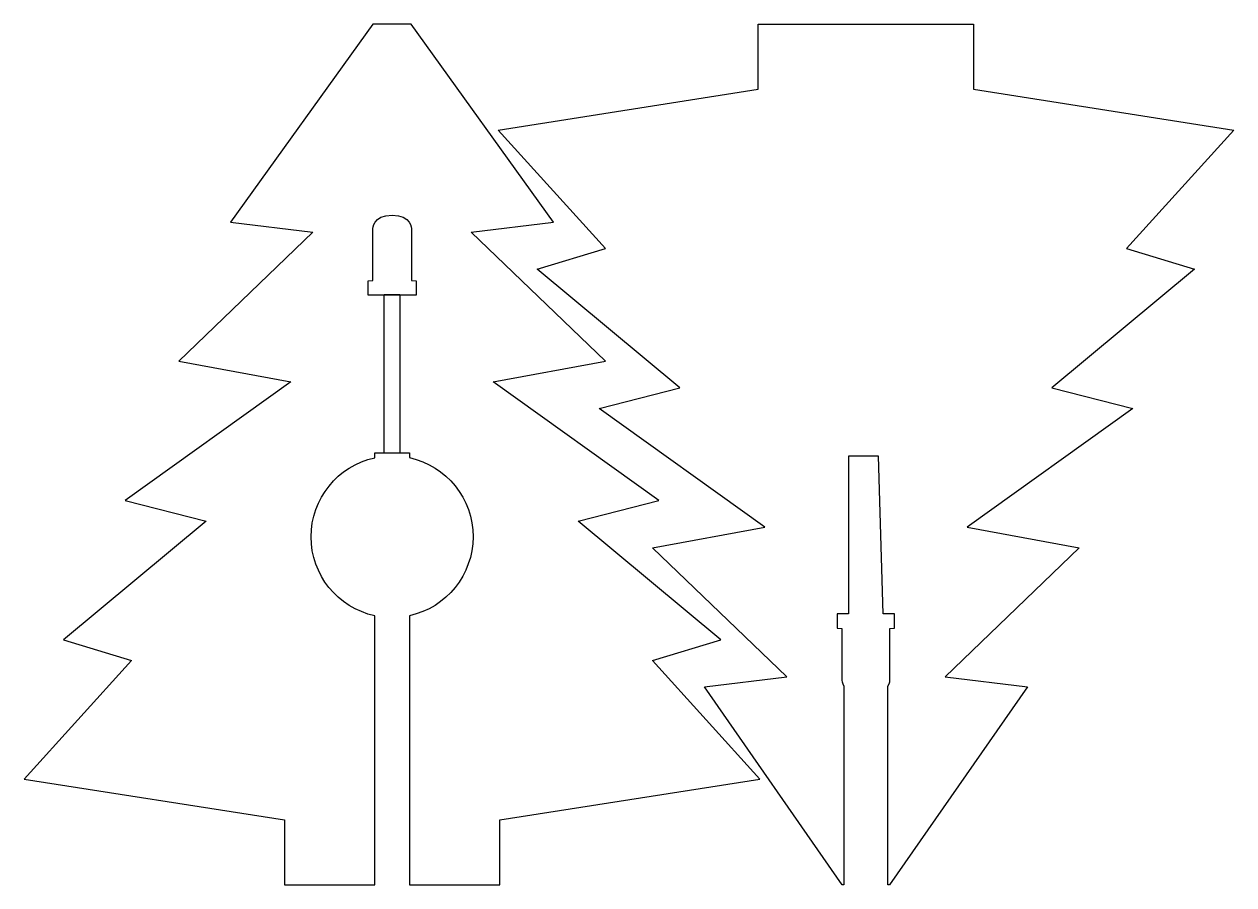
# Model space of a CAD drawing. Extents: x 0 to 147, y 0 to 105.
import ezdxf

# ---------------------------------------------------------------- set-up
doc = ezdxf.new("R2010")
doc.units = 0
doc.layers.add('Copie_de_objets_non_regroupes', color=7, linetype='CONTINUOUS')

msp = doc.modelspace()

# ---------------------------------------------------------------- linework, layer by layer
at = {"layer": 'Copie_de_objets_non_regroupes', "color": 7}
for p, q in [((42.64461, 104.888257), (25.309441, 80.811727)), ((44.966882, 104.891559), (42.64461, 104.888257)), ((47.289706, 104.888257), (44.966882, 104.891559)), ((44.966882, 104.891559), (44.966882, 104.891559)), ((64.62487, 80.811727), (47.289706, 104.888257)), ((89.531537, 104.24829), (89.531537, 104.889902)), ((89.531537, 104.889902), (102.644948, 104.889902)), ((102.644948, 104.889902), (115.758911, 104.889902)), ((115.758911, 104.889902), (115.758911, 104.24829)), ((89.531537, 96.974452), (89.531537, 104.24829)), ((115.758911, 104.24829), (115.758911, 96.974452)), ((57.86477, 92.016271), (89.531537, 96.974452)), ((115.758911, 96.974452), (147.425678, 92.016271)), ((70.940148, 77.581598), (57.86477, 92.016271)), ((147.425678, 92.016271), (134.3503, 77.581598)), ((44.966882, 81.658388), (44.966882, 81.658388)), ((35.329986, 79.596295), (18.992514, 63.870675)), ((25.309441, 80.811727), (35.329986, 79.596295)), ((42.608235, 73.69498), (42.608235, 79.965055)), ((47.326084, 79.965055), (47.326084, 73.69498)), ((54.60433, 79.596295), (64.62487, 80.811727)), ((70.941246, 63.870675), (54.60433, 79.596295)), ((62.633332, 75.074668), (70.940148, 77.581598)), ((134.3503, 77.581598), (142.656563, 75.074668)), ((42.04379, 73.664664), (42.608235, 73.69498)), ((42.04379, 71.940461), (42.04379, 73.664664)), ((47.326084, 73.69498), (47.890529, 73.664664)), ((47.890529, 73.664664), (47.890529, 71.940461)), ((80.008741, 60.639995), (62.633332, 75.074668)), ((142.656563, 75.074668), (125.281154, 60.639995)), ((44.966882, 71.940461), (42.04379, 71.940461)), ((44.004984, 71.997885), (45.929324, 71.997885)), ((44.004984, 52.683206), (44.004984, 71.997885)), ((47.890529, 71.940461), (44.966882, 71.940461)), ((45.929324, 71.997885), (45.929324, 52.683206)), ((18.992514, 63.870675), (32.64336, 61.364299)), ((57.290956, 61.364299), (70.941246, 63.870675)), ((32.64336, 61.364299), (12.493134, 46.929626)), ((77.441177, 46.929626), (57.290956, 61.364299)), ((70.171203, 58.134169), (80.008741, 60.639995)), ((125.281154, 60.639995), (135.119245, 58.134169)), ((90.321429, 43.699496), (70.171203, 58.134169)), ((135.119245, 58.134169), (114.968469, 43.699496)), ((42.857931, 52.144121), (42.857931, 52.747702)), ((42.857931, 52.747702), (47.075829, 52.747702)), ((45.929324, 52.683206), (44.004984, 52.683206)), ((104.189454, 52.317747), (100.535997, 52.317747)), ((100.535997, 52.317747), (100.535997, 33.124982)), ((104.753898, 33.124982), (104.189454, 52.317747)), ((12.493134, 46.929626), (22.330678, 44.4238)), ((67.603638, 44.4238), (77.441177, 46.929626)), ((22.330678, 44.4238), (4.955266, 29.989127)), ((84.978494, 29.989127), (67.603638, 44.4238)), ((76.67058, 41.19312), (90.321429, 43.699496)), ((114.968469, 43.699496), (128.619315, 41.19312)), ((93.008052, 25.4675), (76.67058, 41.19312)), ((128.619315, 41.19312), (112.281846, 25.4675)), ((42.857931, 0.173893), (42.857931, 32.902298)), ((47.075829, 32.90781), (47.075829, 0.173893)), ((100.535997, 33.124982), (99.157409, 33.124982)), ((99.157409, 33.124982), (99.157409, 31.40078)), ((106.133039, 33.124982), (104.753898, 33.124982)), ((106.133039, 31.40078), (106.133039, 33.124982)), ((99.157409, 31.40078), (99.721853, 31.370463)), ((99.721853, 31.370463), (99.721853, 25.100391)), ((105.568595, 31.370463), (106.133039, 31.40078)), ((105.568595, 25.100391), (105.568595, 31.370463)), ((4.955266, 29.989127), (13.261532, 27.482197)), ((76.672231, 27.482197), (84.978494, 29.989127)), ((13.261532, 27.482197), (0.186704, 13.047524)), ((89.747609, 13.047524), (76.672231, 27.482197)), ((82.987509, 24.251518), (93.008052, 25.4675)), ((112.281846, 25.4675), (122.302386, 24.251518)), ((99.758235, 0.175515), (82.987509, 24.251518)), ((99.971552, 24.327035), (99.971552, 0.175515)), ((105.318343, 0.175515), (105.318343, 24.326484)), ((122.302386, 24.251518), (105.532214, 0.175515)), ((0.186704, 13.047524), (31.853468, 8.089343)), ((58.080842, 8.089343), (89.747609, 13.047524)), ((31.853468, 8.089343), (31.853468, 0.815505)), ((58.080842, 0.815505), (58.080842, 8.089343)), ((31.853468, 0.815505), (31.853468, 0.173893)), ((31.853468, 0.173893), (42.857931, 0.173893)), ((47.075829, 0.173893), (58.080842, 0.173893)), ((58.080842, 0.173893), (58.080842, 0.815505)), ((99.971552, 0.175515), (99.758235, 0.175515)), ((105.532214, 0.175515), (105.318343, 0.175515))]:
    msp.add_line(p, q, dxfattribs=at)
for points in [[(42.608235, 79.965055), (42.608235, 79.965055), (42.609081, 81.658388), (44.966882, 81.658388)], [(44.966882, 81.658388), (47.324597, 81.658388), (47.326084, 79.965055), (47.326084, 79.965055)], [(35.108396, 42.525965), (35.114234, 47.153408), (38.337639, 51.154062), (42.857931, 52.144121)], [(47.075829, 52.747702), (47.075829, 52.747702), (47.075829, 52.150186), (47.075829, 52.150186)], [(47.075829, 52.150186), (51.598558, 51.159863), (54.822868, 47.155848), (54.825917, 42.525965)], [(42.857931, 32.902298), (38.335624, 33.892801), (35.111648, 37.896457), (35.108396, 42.525965)], [(54.825917, 42.525965), (54.820022, 37.898357), (51.596341, 33.897645), (47.075829, 32.90781)], [(99.721853, 25.100391), (99.721853, 25.100391), (99.725127, 24.724398), (99.971552, 24.327035)], [(105.318343, 24.326484), (105.565236, 24.72404), (105.568595, 25.100391), (105.568595, 25.100391)]]:
    msp.add_open_spline(points, degree=3, dxfattribs=at)

doc.saveas('drawing.dxf')
